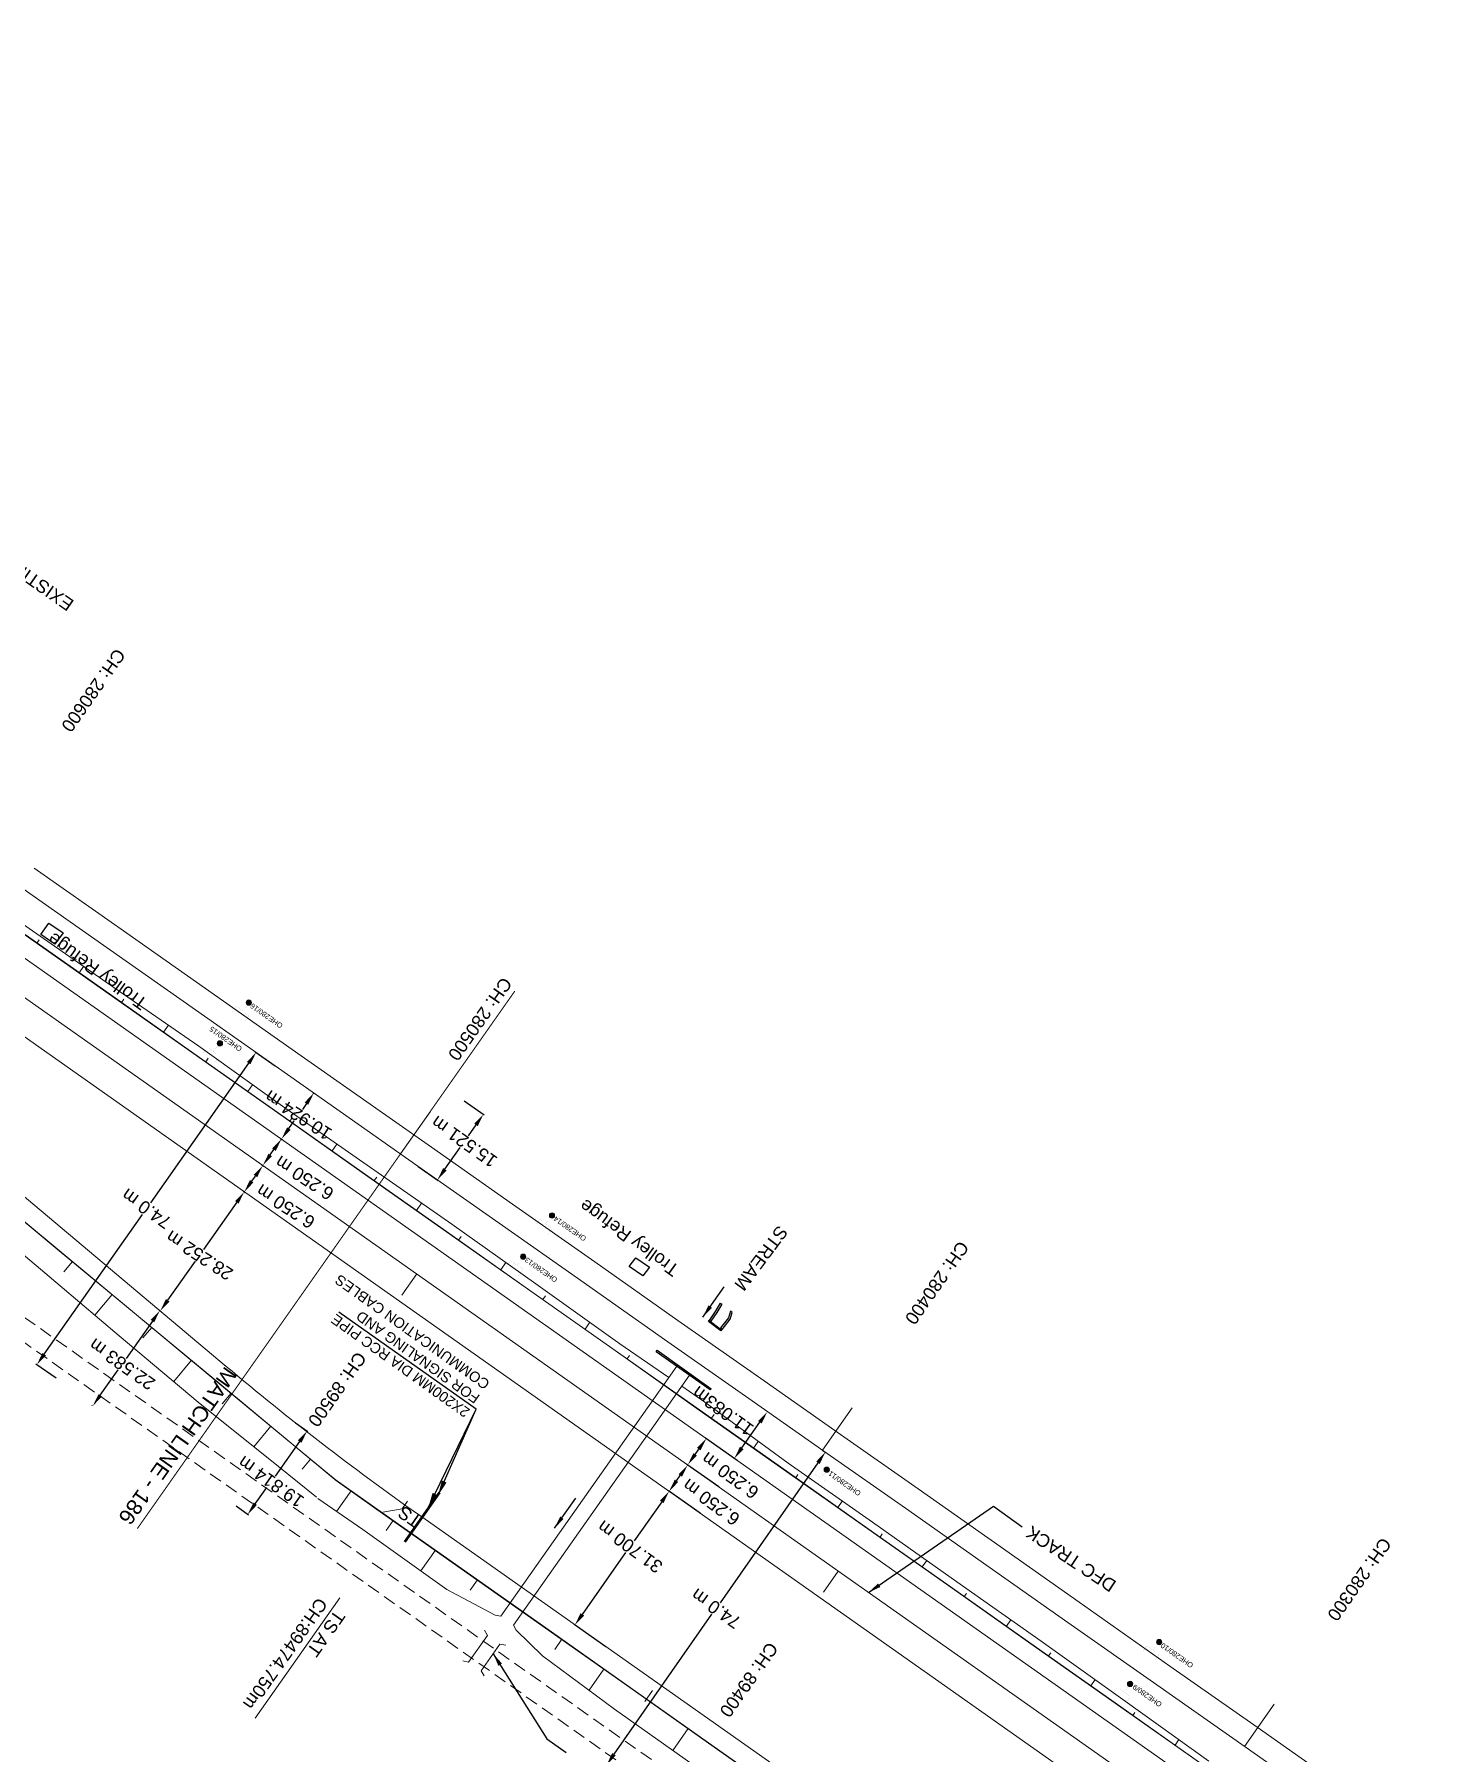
# Model space of a CAD drawing. Header units: metres. Extents: x 644418 to 1306172, y 3366650 to 6747308.
# Drawn here: x 660480.7 to 660752, y 3368189 to 3368522.2 of the extents above; entities that cross this region are included whole.
import ezdxf
from ezdxf.enums import TextEntityAlignment as Align

# ---------------------------------------------------------------- set-up
doc = ezdxf.new("R2010")
doc.units = ezdxf.units.M
doc.header["$MEASUREMENT"] = 0
for name, pattern in [('CENTER', [2, 1.25, -0.25, 0.25, -0.25]), ('DASHED', [0.75, 0.5, -0.25]), ('PHANTOM2', [1.25, 0.625, -0.125, 0.125, -0.125, 0.125, -0.125])]:
    doc.linetypes.add(name, pattern=pattern)
doc.layers.get('Defpoints').update_dxf_attribs({"lineweight": 0})
for name, color, linetype, lineweight in [('BOUNDARY DIMENTION', 10, 'Continuous', 0), ('BRIDGE DETAILS PLAN', 7, 'Continuous', 0), ('CANAL BOTTOM', 5, 'Continuous', 0), ('Existing Chainage', 7, 'Continuous', 0), ('Existing IR Track', 143, 'Continuous', 0), ('Existing Railway Boundary', 7, 'CENTER', 0), ("NEW SHAMBHU CROSSING STN. SRJ's", 10, 'Continuous', 0), ('OHE MAST', 8, 'Continuous', 0), ('OHE MAST TEXT', 8, 'Continuous', 0), ('PROP-DFC Connecting line', 1, 'Continuous', 0), ('Proposed Chainage', 10, 'Continuous', 0), ('Proposed DFC Loop line', 1, 'Continuous', 0), ('PROPOSED DFC TRACK', 1, 'Continuous', 0), ('PROPOSED DFCC TOE LINE', 239, 'Continuous', 0), ('PROPOSED DFCC TOE SLOPES', 239, 'Continuous', 0), ('PROPOSED DFCC TRACK', 1, 'Continuous', 0)]:
    doc.layers.add(name, color=color, linetype=linetype, lineweight=lineweight)
for name, color, linetype in [('CULVERT_PARAPET', 7, 'Continuous'), ('DFCC Boundary', 6, 'CENTER'), ('Dimension', 10, 'Continuous'), ('MATCH LINE', 7, 'Continuous'), ('PROPOSED DFCC FORMATION LINE', 187, 'Continuous'), ('PROPOSED ROADS', 10, 'DASHED'), ('RETAINING_WALL', 142, 'Continuous'), ('Side Details', 251, 'Continuous'), ('Signalling cable pipes', 234, 'Continuous'), ('TOPO_TEXT', 251, 'Continuous'), ('TROLLEY_STAND', 7, 'Continuous')]:
    doc.layers.add(name, color=color, linetype=linetype)
doc.styles.get("Standard").update_dxf_attribs({"font": 'arial.ttf'})
doc.styles.add('Style-Arial', font='arial.ttf')
doc.dimstyles.new('DIM', dxfattribs={"dimtxt": 2.5, "dimasz": 2.5, "dimexe": 0.18, "dimexo": 0.0625, "dimgap": 0.09, "dimtad": 0, "dimtih": 1, "dimtoh": 1, "dimdec": 3, "dimzin": 0, "dimdsep": 46, "dimtxsty": 'Standard', "dimcen": 0.09, "dimadec": 0, "dimazin": 0, "dimtfac": 1, "dimtdec": 3, "dimtofl": 0, "dimtmove": 0, "dimatfit": 3, "dimfxl": 1, "dimtolj": 1, "dimtzin": 0, "dimarcsym": 0})
doc.dimstyles.new('ISO-25', dxfattribs={"dimtxt": 2.5, "dimasz": 2.5, "dimexe": 1.25, "dimexo": 0.625, "dimtad": 1, "dimtxsty": 'Standard', "dimcen": 2.5, "dimadec": 0, "dimazin": 0, "dimtfac": 1, "dimtmove": 0, "dimatfit": 3, "dimfxl": 1, "dimarcsym": 0})
doc.dimstyles.get("Standard").update_dxf_attribs({"dimtxt": 2.5, "dimasz": 2.5, "dimexe": 0.18, "dimexo": 0.0625, "dimgap": 0.09, "dimtad": 0, "dimtih": 1, "dimtoh": 1, "dimdec": 3, "dimzin": 0, "dimdsep": 46, "dimtxsty": 'Standard', "dimcen": 0.09, "dimclrd": 1, "dimclre": 1, "dimclrt": 1, "dimadec": 0, "dimazin": 0, "dimtfac": 1, "dimtdec": 3, "dimtofl": 0, "dimtmove": 0, "dimatfit": 3, "dimfxl": 1, "dimtolj": 1, "dimtzin": 0, "dimarcsym": 0})

# ---------------------------------------------------------------- blocks, each defined once
blk = doc.blocks.new('OHE MAST')
h = blk.add_hatch(color=256)
edge = h.paths.add_edge_path()
edge.add_arc((0, 0), 0.514, 0, 360)
at = {"const_width": 0.01, "flags": 128}
for points in [[(1.5, 3.5), (1.5, 2), (-1.5, 2), (-1.5, 3.5)], [(0, 2), (0, 0)]]:
    blk.add_lwpolyline(points, dxfattribs=at)
blk.add_circle((0, 0), 0.514)
blk = doc.blocks.new('*D1668')
at = {"layer": 'Defpoints', "color": 0, "transparency": 16777216}
for p in [(660607.38, 3368244.77), (660613.44, 3368240.5), (660609.84, 3368235.39)]:
    blk.add_point(p, dxfattribs=at)
at = {"layer": 'Dimension', "color": 0, "lineweight": -2, "transparency": 16777216}
for p, q in [((660605.22, 3368241.71), (660605.94, 3368242.73)), ((660613.39, 3368240.53), (660607.23, 3368244.88)), ((660609.79, 3368235.43), (660603.63, 3368239.77))]:
    blk.add_line(p, q, dxfattribs=at)
at = {"layer": 'Dimension', "color": 0, "transparency": 16777216}
for points in [[(660606.28, 3368242.49), (660605.6, 3368242.97), (660607.38, 3368244.77)], [(660605.56, 3368241.47), (660604.88, 3368241.95), (660603.78, 3368239.66)]]:
    blk.add_solid(points, dxfattribs=at)
at = {"layer": 'Dimension', "color": 0, "lineweight": 0, "transparency": 16777216, "insert": (660611.94, 3368237.57), "char_height": 2.5, "attachment_point": 5, "rotation": 143.8187}
blk.add_mtext('\\A1;6.250 m', dxfattribs=at)
blk = doc.blocks.new('*D1688')
at = {"layer": 'Defpoints', "color": 0, "transparency": 16777216}
for p in [(660610.98, 3368249.88), (660617.04, 3368245.61), (660613.44, 3368240.5)]:
    blk.add_point(p, dxfattribs=at)
at = {"layer": 'Dimension', "color": 0, "lineweight": -2, "transparency": 16777216}
for p, q in [((660616.99, 3368245.64), (660610.83, 3368249.98)), ((660608.82, 3368246.82), (660609.54, 3368247.84)), ((660613.39, 3368240.53), (660607.23, 3368244.88))]:
    blk.add_line(p, q, dxfattribs=at)
at = {"layer": 'Dimension', "color": 0, "transparency": 16777216}
for points in [[(660609.88, 3368247.6), (660609.2, 3368248.08), (660610.98, 3368249.88)], [(660609.16, 3368246.58), (660608.48, 3368247.06), (660607.38, 3368244.77)]]:
    blk.add_solid(points, dxfattribs=at)
at = {"layer": 'Dimension', "color": 0, "lineweight": 0, "transparency": 16777216, "insert": (660615.61, 3368242.73), "char_height": 2.5, "attachment_point": 5, "rotation": 143.8187}
blk.add_mtext('\\A1;6.250 m', dxfattribs=at)
blk = doc.blocks.new('*D1690')
at = {"layer": 'Defpoints', "color": 0, "transparency": 16777216}
for p in [(660603.78, 3368239.66), (660609.84, 3368235.39), (660591.58, 3368209.48)]:
    blk.add_point(p, dxfattribs=at)
at = {"layer": 'Dimension', "color": 0, "lineweight": -2, "transparency": 16777216}
for p, q in [((660609.79, 3368235.43), (660603.63, 3368239.77)), ((660602.34, 3368237.62), (660596.98, 3368230.03)), ((660586.95, 3368215.8), (660595.41, 3368227.79)), ((660591.53, 3368209.52), (660585.37, 3368213.86))]:
    blk.add_line(p, q, dxfattribs=at)
at = {"layer": 'Dimension', "color": 0, "transparency": 16777216}
for points in [[(660602.68, 3368237.38), (660602, 3368237.86), (660603.78, 3368239.66)], [(660587.29, 3368215.56), (660586.61, 3368216.04), (660585.51, 3368213.75)]]:
    blk.add_solid(points, dxfattribs=at)
at = {"layer": 'Dimension', "color": 0, "lineweight": 0, "transparency": 16777216, "insert": (660596.19, 3368228.91), "char_height": 2.5, "attachment_point": 5, "rotation": 143.8187}
blk.add_mtext('\\A1;31.700 m', dxfattribs=at)
blk = doc.blocks.new('*D1691')
at = {"layer": 'Defpoints', "color": 0, "transparency": 16777216}
for p in [(660622.82, 3368255.09), (660622.82, 3368255.09), (660616.44, 3368246.03)]:
    blk.add_point(p, dxfattribs=at)
at = {"layer": 'Dimension', "color": 1, "lineweight": -2, "transparency": 16777216}
for p, q in [((660617.87, 3368248.08), (660621.38, 3368253.05)), ((660616.34, 3368246.1), (660616.33, 3368246.11))]:
    blk.add_line(p, q, dxfattribs=at)
at = {"layer": 'Dimension', "color": 1, "transparency": 16777216}
for points in [[(660621.72, 3368252.81), (660621.04, 3368253.29), (660622.82, 3368255.09)], [(660618.21, 3368247.84), (660617.53, 3368248.32), (660616.43, 3368246.04)]]:
    blk.add_solid(points, dxfattribs=at)
at = {"layer": 'Dimension', "color": 1, "lineweight": 0, "transparency": 16777216, "insert": (660614.22, 3368255.25), "char_height": 2.5, "attachment_point": 5, "rotation": 143.8187, "style": 'Style-Arial'}
blk.add_mtext('\\A1;11.083m', dxfattribs=at)
blk = doc.blocks.new('TerminatorOpen_0.5')
at = {"color": 0, "linetype": 'ByBlock', "lineweight": -2}
for q in [(-1, 0.25), (-1, 0), (-1, -0.25)]:
    blk.add_line((0, 0), q, dxfattribs=at)
blk = doc.blocks.new('*D1708')
at = {"layer": 'Defpoints', "color": 0, "transparency": 16777216}
for p in [(660521.29, 3368297.81), (660521.38, 3368297.75), (660505.01, 3368274.72)]:
    blk.add_point(p, dxfattribs=at)
at = {"layer": 'Dimension', "color": 0, "lineweight": -2, "transparency": 16777216}
for p, q in [((660521.34, 3368297.78), (660521.53, 3368297.65)), ((660519.94, 3368295.71), (660513.48, 3368286.55)), ((660506.54, 3368276.7), (660511.91, 3368284.32)), ((660505.06, 3368274.69), (660505.25, 3368274.55))]:
    blk.add_line(p, q, dxfattribs=at)
at = {"layer": 'Dimension', "color": 0, "transparency": 16777216}
for points in [[(660519.6, 3368295.95), (660520.28, 3368295.47), (660521.38, 3368297.75)], [(660506.2, 3368276.94), (660506.88, 3368276.46), (660505.1, 3368274.66)]]:
    blk.add_solid(points, dxfattribs=at)
at = {"layer": 'Dimension', "color": 0, "lineweight": 0, "transparency": 16777216, "insert": (660512.7, 3368285.43), "char_height": 2.5, "attachment_point": 5, "rotation": 147}
blk.add_mtext('\\A1;28.252 m', dxfattribs=at)
blk = doc.blocks.new('*D1710')
at = {"layer": 'Defpoints', "color": 0, "transparency": 16777216}
for p in [(660524.74, 3368303.02), (660524.99, 3368302.85), (660521.14, 3368297.92)]:
    blk.add_point(p, dxfattribs=at)
at = {"layer": 'Dimension', "color": 0, "lineweight": -2, "transparency": 16777216}
for p, q in [((660524.8, 3368302.99), (660525.14, 3368302.75)), ((660522.83, 3368299.79), (660523.55, 3368300.81)), ((660521.19, 3368297.88), (660521.54, 3368297.64))]:
    blk.add_line(p, q, dxfattribs=at)
at = {"layer": 'Dimension', "color": 0, "transparency": 16777216}
for points in [[(660523.21, 3368301.05), (660523.89, 3368300.57), (660524.99, 3368302.85)], [(660522.49, 3368300.03), (660523.17, 3368299.55), (660521.39, 3368297.74)]]:
    blk.add_solid(points, dxfattribs=at)
at = {"layer": 'Dimension', "color": 0, "lineweight": 0, "transparency": 16777216, "insert": (660529.41, 3368294.91), "char_height": 2.5, "attachment_point": 5, "rotation": 147}
blk.add_mtext('\\A1;6.250 m', dxfattribs=at)
blk = doc.blocks.new('*D1711')
at = {"layer": 'Defpoints', "color": 0, "transparency": 16777216}
for p in [(660528.35, 3368308.13), (660528.59, 3368307.96), (660524.74, 3368303.02)]:
    blk.add_point(p, dxfattribs=at)
at = {"layer": 'Dimension', "color": 0, "lineweight": -2, "transparency": 16777216}
for p, q in [((660528.4, 3368308.1), (660528.74, 3368307.86)), ((660524.8, 3368302.99), (660525.14, 3368302.75)), ((660526.43, 3368304.89), (660527.15, 3368305.92))]:
    blk.add_line(p, q, dxfattribs=at)
at = {"layer": 'Dimension', "color": 0, "transparency": 16777216}
for points in [[(660526.81, 3368306.16), (660527.49, 3368305.68), (660528.59, 3368307.96)], [(660526.09, 3368305.13), (660526.77, 3368304.65), (660524.99, 3368302.85)]]:
    blk.add_solid(points, dxfattribs=at)
at = {"layer": 'Dimension', "color": 0, "lineweight": 0, "transparency": 16777216, "insert": (660533.06, 3368300.44), "char_height": 2.5, "attachment_point": 5, "rotation": 147}
blk.add_mtext('\\A1;6.250 m', dxfattribs=at)
blk = doc.blocks.new('*D1695')
at = {"layer": 'Defpoints', "color": 0, "transparency": 16777216}
for p in [(660534.63, 3368317.07), (660534.88, 3368316.9), (660528.35, 3368308.13)]:
    blk.add_point(p, dxfattribs=at)
at = {"layer": 'Dimension', "color": 0, "lineweight": -2, "transparency": 16777216}
for p, q in [((660534.68, 3368317.03), (660535.02, 3368316.79)), ((660533.44, 3368314.85), (660532.66, 3368313.73)), ((660530.04, 3368310), (660531.08, 3368311.49)), ((660528.4, 3368308.09), (660528.75, 3368307.85))]:
    blk.add_line(p, q, dxfattribs=at)
at = {"layer": 'Dimension', "color": 0, "transparency": 16777216}
for points in [[(660533.1, 3368315.09), (660533.78, 3368314.61), (660534.88, 3368316.9)], [(660529.69, 3368310.24), (660530.38, 3368309.76), (660528.6, 3368307.95)]]:
    blk.add_solid(points, dxfattribs=at)
at = {"layer": 'Dimension', "color": 0, "lineweight": 0, "transparency": 16777216, "insert": (660531.87, 3368312.61), "char_height": 2.5, "attachment_point": 5, "rotation": 147}
blk.add_mtext('\\A1;10.924 m', dxfattribs=at)
blk = doc.blocks.new('*D1557')
at = {"layer": 'Defpoints', "color": 0, "linetype": 'ByBlock', "ltscale": 0.5, "transparency": 16777216}
for p in [(660563.96, 3368315.44), (660567.76, 3368312.78), (660555.07, 3368302.72)]:
    blk.add_point(p, dxfattribs=at)
at = {"layer": 'Existing Railway Boundary', "color": 0, "linetype": 'ByBlock', "lineweight": -2, "ltscale": 0.5, "transparency": 16777216}
for p, q in [((660564.01, 3368315.4), (660567.9, 3368312.68)), ((660566.32, 3368310.73), (660564.82, 3368308.59)), ((660560.29, 3368302.11), (660563.26, 3368306.35)), ((660555.12, 3368302.68), (660559.01, 3368299.96))]:
    blk.add_line(p, q, dxfattribs=at)
at = {"layer": 'Existing Railway Boundary', "color": 0, "linetype": 'ByBlock', "ltscale": 0.5, "transparency": 16777216}
for points in [[(660565.98, 3368310.97), (660566.67, 3368310.5), (660567.76, 3368312.78)], [(660559.95, 3368302.35), (660560.64, 3368301.87), (660558.86, 3368300.06)]]:
    blk.add_solid(points, dxfattribs=at)
at = {"layer": 'Existing Railway Boundary', "color": 0, "linetype": 'ByBlock', "ltscale": 0.5, "transparency": 16777216, "insert": (660564.04, 3368307.47), "char_height": 2.5, "attachment_point": 5, "rotation": 145}
blk.add_mtext('\\A1;15.521 m', dxfattribs=at)
blk = doc.blocks.new('*D1602')
at = {"layer": 'BOUNDARY DIMENTION', "color": 0, "lineweight": -2, "transparency": 16777216}
for p, q in [((660504.96, 3368274.76), (660504.87, 3368274.82)), ((660503.58, 3368272.67), (660498.49, 3368265.43)), ((660493.47, 3368258.28), (660496.92, 3368263.19)), ((660491.98, 3368256.27), (660491.89, 3368256.34))]:
    blk.add_line(p, q, dxfattribs=at)
at = {"layer": 'BOUNDARY DIMENTION', "color": 0, "transparency": 16777216}
for points in [[(660503.23, 3368272.91), (660503.92, 3368272.43), (660505.01, 3368274.72)], [(660493.13, 3368258.52), (660493.81, 3368258.04), (660492.03, 3368256.24)]]:
    blk.add_solid(points, dxfattribs=at)
at = {"layer": 'Defpoints', "color": 0, "transparency": 16777216}
for p in [(660505.01, 3368274.72), (660492.03, 3368256.24), (660492.03, 3368256.24)]:
    blk.add_point(p, dxfattribs=at)
at = {"layer": 'BOUNDARY DIMENTION', "color": 0, "transparency": 16777216, "insert": (660497.7, 3368264.31), "char_height": 2.5, "attachment_point": 5, "rotation": 145}
blk.add_mtext('\\A1;22.583 m', dxfattribs=at)
blk = doc.blocks.new('*D1616')
at = {"layer": 'BOUNDARY DIMENTION', "color": 0, "lineweight": -2, "transparency": 16777216}
for p, q in [((660531.3, 3368252.97), (660533.73, 3368251.24)), ((660532.13, 3368249.31), (660527.36, 3368242.63)), ((660523.52, 3368237.25), (660525.78, 3368240.4)), ((660519.79, 3368236.84), (660522.22, 3368235.11))]:
    blk.add_line(p, q, dxfattribs=at)
at = {"layer": 'BOUNDARY DIMENTION', "color": 0, "transparency": 16777216}
for points in [[(660531.79, 3368249.55), (660532.47, 3368249.06), (660533.58, 3368251.34)], [(660523.18, 3368237.49), (660523.86, 3368237.01), (660522.07, 3368235.21)]]:
    blk.add_solid(points, dxfattribs=at)
at = {"layer": 'Defpoints', "color": 0, "transparency": 16777216}
for p in [(660531.25, 3368253), (660533.58, 3368251.34), (660519.74, 3368236.87)]:
    blk.add_point(p, dxfattribs=at)
at = {"layer": 'BOUNDARY DIMENTION', "color": 0, "transparency": 16777216, "insert": (660526.57, 3368241.52), "char_height": 2.5, "attachment_point": 5, "rotation": 145}
blk.add_mtext('\\A1;19.814 m', dxfattribs=at)
blk = doc.blocks.new('*D1816')
at = {"layer": 'Defpoints', "color": 0, "linetype": 'Continuous', "ltscale": 0.5, "transparency": 16777216}
for p in [(660633.45, 3368247.69), (660634.07, 3368247.25), (660591.04, 3368187.05)]:
    blk.add_point(p, dxfattribs=at)
at = {"layer": 'DFCC Boundary', "color": 0, "linetype": 'Continuous', "lineweight": -2, "ltscale": 0.5, "transparency": 16777216}
for p, q in [((660633.5, 3368247.65), (660634.22, 3368247.15)), ((660632.64, 3368245.2), (660613.65, 3368218.05)), ((660593.09, 3368188.66), (660612.08, 3368215.81)), ((660591.09, 3368187.01), (660591.81, 3368186.51))]:
    blk.add_line(p, q, dxfattribs=at)
at = {"layer": 'DFCC Boundary', "color": 0, "linetype": 'Continuous', "ltscale": 0.5, "transparency": 16777216}
for points in [[(660632.3, 3368245.44), (660632.98, 3368244.96), (660634.07, 3368247.25)], [(660592.75, 3368188.9), (660593.43, 3368188.42), (660591.66, 3368186.61)]]:
    blk.add_solid(points, dxfattribs=at)
at = {"layer": 'DFCC Boundary', "color": 0, "linetype": 'Continuous', "ltscale": 0.5, "transparency": 16777216, "insert": (660612.87, 3368216.93), "char_height": 2.5, "attachment_point": 5, "rotation": 145}
blk.add_mtext('\\A1;74.0 m', dxfattribs=at)
blk = doc.blocks.new('*D1848')
at = {"layer": 'Defpoints', "color": 0, "linetype": 'Continuous', "ltscale": 0.5, "transparency": 16777216}
for p in [(660523.68, 3368324.76), (660527.46, 3368322.1), (660484.93, 3368261.54)]:
    blk.add_point(p, dxfattribs=at)
at = {"layer": 'DFCC Boundary', "color": 0, "linetype": 'Continuous', "lineweight": -2, "ltscale": 0.5, "transparency": 16777216}
for p, q in [((660522.24, 3368322.71), (660503.2, 3368295.6)), ((660527.41, 3368322.14), (660523.53, 3368324.86)), ((660482.59, 3368266.24), (660501.63, 3368293.36)), ((660484.88, 3368261.58), (660481, 3368264.3))]:
    blk.add_line(p, q, dxfattribs=at)
at = {"layer": 'DFCC Boundary', "color": 0, "linetype": 'Continuous', "ltscale": 0.5, "transparency": 16777216}
for points in [[(660521.9, 3368322.95), (660522.58, 3368322.47), (660523.68, 3368324.76)], [(660482.25, 3368266.48), (660482.93, 3368266.01), (660481.15, 3368264.2)]]:
    blk.add_solid(points, dxfattribs=at)
at = {"layer": 'DFCC Boundary', "color": 0, "linetype": 'Continuous', "ltscale": 0.5, "transparency": 16777216, "insert": (660502.41, 3368294.48), "char_height": 2.5, "attachment_point": 5, "rotation": 145}
blk.add_mtext('\\A1;74.0 m', dxfattribs=at)

msp = doc.modelspace()

# ---------------------------------------------------------------- linework, layer by layer
at = {"layer": 'CULVERT_PARAPET', "linetype": 'Continuous'}
msp.add_polyline3d([(660613.793, 3368270.783, 270.451), (660611.401, 3368272.565, 270.439), (660611.551, 3368272.775, 270.442), (660613.943, 3368270.993, 270.442)], close=True, dxfattribs=at)
msp.add_polyline3d([(660601.288, 3368266.724, 270.414), (660601.469, 3368267.01, 270.422), (660611.923, 3368259.559, 270.397), (660611.707, 3368259.358, 270.395), (660601.288, 3368266.724, 270.414)], dxfattribs=at)
at = {"layer": 'Existing Chainage', "color": 0, "linetype": 'Continuous', "lineweight": 13, "flags": 128}
for points in [[(660557.4275, 3368313.2789), (660551.6808, 3368305.0951)], [(660639.2554, 3368255.8293), (660633.5239, 3368247.6348)], [(660721.1179, 3368198.358), (660715.3683, 3368190.1762)]]:
    msp.add_lwpolyline(points, dxfattribs=at)
at = {"layer": 'Existing IR Track', "flags": 128}
for points in [[(660480.6741, 3368360.5103), (660496.8438, 3368349.1333), (660512.1198, 3368338.3939), (660532.4194, 3368324.1294), (660542.5774, 3368317.0056), (660557.6795, 3368306.4144), (660573.4322, 3368295.3458), (660589.3544, 3368284.1581), (660605.4994, 3368272.8129), (660622.1947, 3368261.0811), (660636.9876, 3368250.7047), (660652.0739, 3368240.1224), (660667.9719, 3368228.9295), (660683.3017, 3368218.1366), (660700.9048, 3368205.7747), (660717.818, 3368193.8973), (660733.7922, 3368182.686)], [(660478.0727, 3368356.8143), (660494.162, 3368345.5086), (660509.5251, 3368334.7087), (660524.979, 3368323.8451), (660539.9765, 3368313.3138), (660555.067, 3368302.7173), (660570.8356, 3368291.6561), (660586.6597, 3368280.556), (660602.901, 3368269.1249), (660619.2335, 3368257.6298), (660634.3976, 3368247.0237), (660649.6179, 3368236.3784), (660665.4059, 3368225.2849), (660681.1093, 3368214.2507), (660698.3437, 3368202.1397), (660715.4865, 3368190.0932), (660731.2276, 3368179.0426)]]:
    msp.add_lwpolyline(points, dxfattribs=at)
at = {"layer": 'MATCH LINE', "linetype": 'PHANTOM2', "ltscale": 15, "const_width": 0.2}
msp.add_lwpolyline([(660573.853, 3368336.6705), (660500.6521, 3368232.4253)], dxfattribs=at)
at = {"layer": "NEW SHAMBHU CROSSING STN. SRJ's", "linetype": 'Continuous', "lineweight": 0, "flags": 128}
msp.add_lwpolyline([(660553.0716, 3368237.7579), (660552.0046, 3368236.2419), (660548.2508, 3368235.5894)], dxfattribs=at)
at = {"layer": "NEW SHAMBHU CROSSING STN. SRJ's", "color": 10, "linetype": 'Continuous', "lineweight": 13, "flags": 128}
msp.add_lwpolyline([(660539.9076, 3368218.9818), (660523.4787, 3368195.6762)], dxfattribs=at)
at = {"layer": 'PROP-DFC Connecting line', "linetype": 'Continuous', "lineweight": 0}
msp.add_line((659123.2101, 3369298.6585), (661015.1257, 3367964.985), dxfattribs=at)
at = {"layer": 'Proposed Chainage', "lineweight": 0, "flags": 128}
for points in [[(660551.953, 3368277.7264), (660554.8338, 3368281.8131)], [(660633.6863, 3368220.1099), (660636.5671, 3368224.1966)]]:
    msp.add_lwpolyline(points, dxfattribs=at)
at = {"layer": 'Proposed DFC Loop line'}
msp.add_line((659226.6259, 3369210.4636), (661057.9935, 3367919.4725), dxfattribs=at)
at = {"layer": 'Proposed DFC Loop line', "flags": 128}
msp.add_lwpolyline([(661100.1515, 3367850.9693), (660555.35, 3368235.0177, -0.02131078), (660517.8954, 3368263.8855), (660269.1261, 3368473.1062, 0.02134199), (660231.6148, 3368502.0139)], format="xyb", dxfattribs=at)
at = {"layer": 'PROPOSED DFCC FORMATION LINE', "lineweight": 0, "flags": 128}
for points in [[(660538.9518, 3368241.9337), (660531.2566, 3368248.3199), (660515.8661, 3368261.0923), (660500.4757, 3368273.8647), (660485.0852, 3368286.6371), (660469.6948, 3368299.4095), (660454.3043, 3368312.1819), (660438.9139, 3368324.9543), (660423.5234, 3368337.7266), (660408.133, 3368350.499), (660392.7425, 3368363.2714), (660377.3521, 3368376.0438), (660361.9616, 3368388.8162), (660346.5711, 3368401.5886), (660331.1807, 3368414.361), (660315.7902, 3368427.1334), (660300.3998, 3368439.9058), (660285.0093, 3368452.6782), (660269.6189, 3368465.4506), (660254.2284, 3368478.223), (660238.838, 3368490.9953), (660228.6146, 3368499.4797)], [(660539.0272, 3368241.9361), (660531.2885, 3368248.3584), (660515.8981, 3368261.1308), (660500.5076, 3368273.9032), (660485.1171, 3368286.6756), (660469.7267, 3368299.448), (660454.3362, 3368312.2203), (660438.9458, 3368324.9927), (660423.5553, 3368337.7651), (660408.1649, 3368350.5375), (660392.7744, 3368363.3099), (660377.384, 3368376.0823), (660361.9935, 3368388.8547), (660346.6031, 3368401.6271), (660331.2126, 3368414.3995), (660315.8222, 3368427.1719), (660300.4317, 3368439.9443), (660285.0413, 3368452.7167), (660269.6508, 3368465.489), (660254.2604, 3368478.2614), (660238.8699, 3368491.0338), (660228.645, 3368499.5194)], [(660707.7154, 3368186.2767), (660691.3688, 3368197.8), (660675.0221, 3368209.3233), (660658.6754, 3368220.8466), (660642.3288, 3368232.3699), (660625.9821, 3368243.8932), (660609.6354, 3368255.4165), (660593.2888, 3368266.9398), (660576.9421, 3368278.4631), (660560.5954, 3368289.9864), (660544.2488, 3368301.5097), (660527.9021, 3368313.033), (660511.5554, 3368324.5563), (660495.2088, 3368336.0797), (660478.8621, 3368347.603)], [(660707.7442, 3368186.3176), (660691.3976, 3368197.8409), (660675.0509, 3368209.3642), (660658.7042, 3368220.8875), (660642.3576, 3368232.4108), (660626.0109, 3368243.9341), (660609.6642, 3368255.4574), (660593.3176, 3368266.9807), (660576.9709, 3368278.504), (660560.6242, 3368290.0273), (660544.2776, 3368301.5506), (660527.9309, 3368313.0739), (660511.5842, 3368324.5972), (660495.2376, 3368336.1205), (660478.8909, 3368347.6438)], [(660628.8877, 3368178.5905), (660612.541, 3368190.1138), (660596.1944, 3368201.6371), (660579.8477, 3368213.1604), (660563.501, 3368224.6837), (660547.1544, 3368236.207), (660539.0272, 3368241.9361)], [(660628.8589, 3368178.5496), (660612.5122, 3368190.0729), (660596.1656, 3368201.5962), (660579.8189, 3368213.1195), (660563.4722, 3368224.6428), (660547.1256, 3368236.1661), (660539.0379, 3368241.8674)]]:
    msp.add_lwpolyline(points, dxfattribs=at)
at = {"layer": 'PROPOSED DFCC TOE LINE', "lineweight": 0, "flags": 128}
for points in [[(660421.655, 3368390.4626), (660430.8417, 3368383.6193), (660447.0404, 3368371.886), (660463.3577, 3368360.3211), (660479.7066, 3368348.801), (660496.1081, 3368337.3555), (660512.5582, 3368325.9789), (660528.8332, 3368314.3539), (660545.2279, 3368302.8988), (660561.6264, 3368291.4489), (660577.9611, 3368279.9086), (660594.2302, 3368268.2754), (660603.7477, 3368261.7356)], [(660606.2158, 3368260.0398), (660610.7151, 3368256.9482), (660626.8419, 3368245.1129), (660643.236, 3368233.6568), (660659.5768, 3368222.1253), (660675.917, 3368210.5928), (660692.2059, 3368198.9876), (660708.4573, 3368187.3291)]]:
    msp.add_lwpolyline(points, dxfattribs=at)
at = {"layer": 'PROPOSED DFCC TOE LINE', "lineweight": 0}
for points in [[(660535.3758, 3368238.5314), (660528.0411, 3368244.4453), (660512.4314, 3368256.9535), (660497.1164, 3368269.8169), (660481.852, 3368282.7411), (660472.7228, 3368290.4553), (660462.475, 3368299.0311), (660451.1444, 3368308.3742), (660435.6343, 3368321.0024), (660420.4275, 3368333.9962), (660405.0532, 3368346.788), (660396.154, 3368354.2539)], [(660570.0232, 3368215.6378), (660560.6418, 3368220.6277), (660544.3875, 3368232.282), (660535.6547, 3368238.255)], [(660609.5398, 3368185.8564), (660593.2133, 3368197.4082), (660579.237, 3368207.7433), (660574.144, 3368212.7275)]]:
    msp.add_lwpolyline(points, dxfattribs=at)
at = {"layer": 'PROPOSED DFCC TOE SLOPES', "linetype": 'Continuous', "lineweight": 0, "flags": 128}
for points in [[(660481.213, 3368346.0069), (660481.6248, 3368346.591)], [(660489.3863, 3368340.2452), (660490.2373, 3368341.4523)], [(660497.5597, 3368334.4836), (660498.0023, 3368335.1115)], [(660505.733, 3368328.7219), (660506.67, 3368330.0511)], [(660513.9063, 3368322.9603), (660514.3883, 3368323.6439)], [(660522.0797, 3368317.1986), (660523.0077, 3368318.515)], [(660530.253, 3368311.437), (660530.7076, 3368312.0818)], [(660538.4263, 3368305.6753), (660539.3595, 3368306.9991)], [(660546.5997, 3368299.9137), (660547.0785, 3368300.593)], [(660554.773, 3368294.152), (660555.7566, 3368295.5474)], [(660562.9463, 3368288.3904), (660563.4466, 3368289.1)], [(660488.0587, 3368284.2344), (660486.4141, 3368282.2526)], [(660571.1197, 3368282.6287), (660572.1141, 3368284.0394)], [(660495.7539, 3368277.8482), (660492.4017, 3368273.8088)], [(660579.293, 3368276.8671), (660579.7826, 3368277.5616)], [(660503.4492, 3368271.462), (660501.7464, 3368269.4102)], [(660587.4663, 3368271.1054), (660588.4068, 3368272.4395)], [(660511.1444, 3368265.0758), (660507.7011, 3368260.9267)], [(660595.6397, 3368265.3438), (660596.1058, 3368266.005)], [(660518.8396, 3368258.6896), (660517.1272, 3368256.6262)], [(660611.9863, 3368253.8205), (660612.4962, 3368254.5437)], [(660526.5348, 3368252.3034), (660523.2197, 3368248.3087)], [(660620.1597, 3368248.0588), (660621.0694, 3368249.3493)], [(660534.2301, 3368245.9172), (660532.6236, 3368243.9815)], [(660628.333, 3368242.2972), (660628.7519, 3368242.8913)], [(660542.1054, 3368239.7662), (660539.2882, 3368235.7698)], [(660636.5063, 3368236.5355), (660637.3678, 3368237.7575)], [(660550.2787, 3368234.0046), (660548.8864, 3368232.0296)], [(660644.6797, 3368230.7739), (660645.1185, 3368231.3963)], [(660558.452, 3368228.2429), (660555.6213, 3368224.2274)], [(660652.853, 3368225.0122), (660653.7277, 3368226.253)], [(660566.6254, 3368222.4813), (660565.2091, 3368220.4722)], [(660661.0263, 3368219.2506), (660661.4622, 3368219.8688)], [(660669.1997, 3368213.4889), (660670.0681, 3368214.7208)], [(660582.972, 3368210.958), (660581.5873, 3368208.9936)], [(660677.373, 3368207.7273), (660677.802, 3368208.3357)], [(660591.1454, 3368205.1963), (660588.2451, 3368201.0821)], [(660685.5463, 3368201.9656), (660686.3754, 3368203.1416)], [(660600.5453, 3368201.017), (660599.0529, 3368198.8998)], [(660693.7197, 3368196.204), (660694.1171, 3368196.7677)], [(660607.492, 3368193.673), (660604.4971, 3368189.4244)], [(660701.893, 3368190.4423), (660702.6402, 3368191.5022)]]:
    msp.add_lwpolyline(points, dxfattribs=at)
at = {"layer": 'PROPOSED DFCC TRACK', "color": 12, "flags": 128}
msp.add_lwpolyline([(661185.0561, 3367837.5487), (661104.7692, 3367894.1456), (658600.7836, 3369659.2873)], dxfattribs=at)
at = {"layer": 'PROPOSED DFCC TRACK', "linetype": 'Continuous', "flags": 128}
for points, elevation in [([(660605.2757, 3368263.9048), (660571.1358, 3368215.4365), (660570.0232, 3368215.6378)], 270.4067), ([(660607.7206, 3368262.1763), (660573.5808, 3368213.7079), (660574.144, 3368212.7275)], 270.451), ([(660567.9713, 3368212.7059), (660568.5321, 3368211.7241), (660564.888, 3368206.5535), (660563.7754, 3368206.7548)], 270.4067), ([(660572.0893, 3368209.7916), (660570.9771, 3368209.9956), (660567.333, 3368204.8249), (660567.8961, 3368203.8445)], 270.451)]:
    msp.add_lwpolyline(points, dxfattribs=dict(at, elevation=elevation))
at = {"layer": 'PROPOSED ROADS', "color": 1, "linetype": 'DASHED', "lineweight": 0, "ltscale": 5, "flags": 128}
msp.add_lwpolyline([(661233.5122, 3367730.8433, 0.26577536), (661230.955, 3367736.6188), (660838.2471, 3368015.4714), (660750.0807, 3368077.0803), (660080.8725, 3368549.197, -0.41410989), (660079.909, 3368554.7701), (660092.3059, 3368572.356, 0.41421356), (660091.8235, 3368575.143), (660087.6934, 3368578.0545), (660089.4219, 3368580.5065), (660094.3693, 3368577.0188, -0.41421356), (660095.334, 3368571.4448), (660084.0891, 3368555.4931, 0.41410989), (660084.8117, 3368551.3132), (660752.3792, 3368080.3539), (660840.5506, 3368018.7415), (661230.3879, 3367741.9273), (661232.6055, 3367740.3492, 0.35054613), (661238.2967, 3367741.1615)], format="xyb", dxfattribs=at)
at = {"layer": 'RETAINING_WALL', "linetype": 'Continuous'}
for points in [[(660614.015, 3368275.95, 268.817), (660613.032, 3368274.331, 268.962), (660611.88, 3368272.631, 269.716), (660611.593, 3368272.814, 269.857), (660612.745, 3368274.514, 269.103), (660613.728, 3368276.133, 268.958)], [(660615.69, 3368274.623, 268.596), (660615.275, 3368273.304, 268.945), (660613.72, 3368271.355, 269.664), (660614.037, 3368271.069, 269.851), (660615.592, 3368273.018, 269.132), (660616.007, 3368274.337, 268.783)]]:
    msp.add_polyline3d(points, close=True, dxfattribs=at)
at = {"layer": 'Signalling cable pipes', "lineweight": 30}
for points in [[(660552.4382, 3368229.9157), (660559.1767, 3368239.4748)], [(660552.6017, 3368229.8005), (660559.3402, 3368239.3595)]]:
    msp.add_lwpolyline(points, dxfattribs=at)
at = {"layer": 'TROLLEY_STAND', "linetype": 'Continuous'}
for points in [[(660483.514, 3368349.849, 270.438), (660486.263, 3368347.962, 270.456), (660484.682, 3368345.756, 270.412), (660481.933, 3368347.643, 270.412)], [(660597.293, 3368284.937, 270.442), (660599.981, 3368283.105, 270.391), (660598.699, 3368281.438, 270.433), (660596.0107, 3368283.2702, 270.433)]]:
    msp.add_polyline3d(points, close=True, dxfattribs=at)

# ---------------------------------------------------------------- block references
at = {"layer": 'OHE MAST', "color": 2, "rotation": 143.3908318566117}
for p in [(660522.277, 3368334.444), (660516.669, 3368326.541), (660581.068, 3368293.149), (660575.474, 3368285.154), (660634.348, 3368243.856), (660698.801, 3368210.428), (660693.176, 3368202.31)]:
    msp.add_blockref('OHE MAST', p, dxfattribs=at)

# ---------------------------------------------------------------- texts
at = {"layer": 'Existing Chainage', "color": 0, "linetype": 'Continuous', "lineweight": 0, "char_height": 2.5, "attachment_point": 6, "line_spacing_factor": 0.6, "style": 'Style-Arial'}
for s, insert, rotation in [('CH: 280600', (660486.766, 3368387.3714), 234.905088), ('CH: 280500', (660561.7534, 3368323.6297), 234.923503), ('CH: 280400', (660650.3769, 3368272.4572), 235.030092), ('CH: 280300', (660732.2761, 3368214.9613), 234.903465)]:
    msp.add_mtext(s, dxfattribs=dict(at, insert=insert, rotation=rotation))
at = {"layer": 'Existing Railway Boundary', "linetype": 'Continuous', "ltscale": 5}
msp.add_text('EXISTING RAILWAY BOUNDARY', height=2.5, rotation=145, dxfattribs=at).set_placement((660488.5656, 3368412.2602))
at = {"layer": 'MATCH LINE', "linetype": 'Continuous'}
msp.add_text('MATCH LINE - 186', height=3, rotation=234.693137, dxfattribs=at).set_placement((660517.6922, 3368264.0597))
at = {"layer": "NEW SHAMBHU CROSSING STN. SRJ's", "linetype": 'Continuous', "lineweight": 13, "insert": (660555.2978, 3368233.4352), "char_height": 2.5, "attachment_point": 4, "rotation": 145.376647, "line_spacing_factor": 0.60036, "style": 'Style-Arial'}
msp.add_mtext('TS', dxfattribs=at)
at = {"layer": "NEW SHAMBHU CROSSING STN. SRJ's", "color": 10, "linetype": 'Continuous', "lineweight": 13, "insert": (660538.3645, 3368217.3457), "char_height": 2.5, "width": 26.468849, "attachment_point": 4, "rotation": 234.818733, "line_spacing_factor": 0.648, "style": 'Style-Arial'}
msp.add_mtext('\\pxsm1;TS AT CH:89474.750m ', dxfattribs=at)
at = {"layer": 'OHE MAST TEXT'}
for s, p in [('OHE280/16', (660525.7067, 3368331.8723)), ('OHE280/15', (660517.7943, 3368327.3918)), ('OHE280/14', (660584.5476, 3368290.5942)), ('OHE280/13', (660578.9536, 3368282.5992)), ('OHE280/11', (660637.8036, 3368241.1918)), ('OHE280/10', (660702.2594, 3368207.8245)), ('OHE280/9', (660696.4958, 3368200.0252))]:
    msp.add_text(s, height=1, rotation=145, dxfattribs=at).set_placement(p, align=Align.MIDDLE_CENTER)
at = {"layer": 'Proposed Chainage', "lineweight": 0, "char_height": 2.5, "attachment_point": 4, "rotation": 234.818733, "line_spacing_factor": 0.6, "style": 'Style-Arial'}
for s, insert in [('CH: 89500', (660544.215, 3368266.2558)), ('CH: 89400', (660624.049, 3368209.9408))]:
    msp.add_mtext(s, dxfattribs=dict(at, insert=insert))
at = {"layer": 'PROPOSED DFC TRACK', "color": 10, "linetype": 'Continuous', "lineweight": -3, "ltscale": 5, "style": 'Style-Arial'}
msp.add_text('DFC TRACK', height=2.5, rotation=146.40432, dxfattribs=at).set_placement((660674.0747, 3368233.1162), align=Align.RIGHT)
at = {"layer": 'Side Details'}
for p in [(660502.8146, 3368334.8685), (660605.9555, 3368283.1773)]:
    msp.add_text('Trolley Refuge', height=2.5, rotation=144.100313, dxfattribs=at).set_placement(p)
at = {"layer": 'Signalling cable pipes', "insert": (660564.1453, 3368253.8382), "char_height": 2, "width": 36.382269, "attachment_point": 1, "rotation": 144.40551, "style": 'Style-Arial'}
msp.add_mtext('2X200MM DIA RCC PIPE FOR SIGNALING AND COMMUNICATION CABLES', dxfattribs=at)
at = {"layer": 'TOPO_TEXT', "color": 5}
msp.add_text('STREAM', height=2.5, rotation=233.258273, dxfattribs=at).set_placement((660624.9789, 3368291.4332))

# ---------------------------------------------------------------- dimensions: what is measured, and where the dimension line sits
at = {"layer": 'BOUNDARY DIMENTION'}
for base, p1, p2, angle, picture, middle in [((660492.0346, 3368256.2384), (660505.0126, 3368274.7203), (660492.0346, 3368256.2384), 234.923472, '*D1602', (660497.7013, 3368264.3083)), ((660533.5804, 3368251.34), (660519.7413, 3368236.8746), (660531.2516, 3368253.0021), 54.484379, '*D1616', (660526.5691, 3368241.5162))]:
    dim = msp.add_linear_dim(base=base, p1=p1, p2=p2, angle=angle, dimstyle='DIM', override={"dimpost": ' m'}, dxfattribs=at)
    dim.commit()
    dim.dimension.update_dxf_attribs({"geometry": picture, "text_midpoint": middle, "dimtype": 129, "text_rotation": 145})
at = {"layer": 'DFCC Boundary', "linetype": 'Continuous', "ltscale": 0.5}
for p1, p2, distance, override, picture, middle in [((660484.9341, 3368261.5427), (660527.4596, 3368322.1032), 4.6217, {"dimdec": 1, "dimpost": ' m', "dimtmove": 2}, '*D1848', (660502.4145, 3368294.4789)), ((660591.0358, 3368187.0479), (660633.4482, 3368247.6877), -0.7611, {"dimdec": 1, "dimpost": ' m'}, '*D1816', (660612.8657, 3368216.9316))]:
    dim = msp.add_aligned_dim(p1=p1, p2=p2, distance=distance, dimstyle='DIM', override=override, dxfattribs=at)
    dim.commit()
    dim.dimension.update_dxf_attribs({"geometry": picture, "text_midpoint": middle, "text_rotation": 145})
at = {"layer": 'Dimension', "color": 10, "lineweight": 0}
for base, p1, p2, angle, dimstyle, override, picture, middle, dimtype, turn in [((660534.8763, 3368316.8952), (660528.3485, 3368308.1303), (660534.6264, 3368317.0706), 54.923503, 'DIM', {"dimpost": ' m'}, '*D1695', (660531.8698, 3368312.6137), 129, 147), ((660528.5911, 3368307.9593), (660524.7445, 3368303.024), (660528.3455, 3368308.1324), 54.818733, 'DIM', {"dimpost": ' m', "dimtmove": 2}, '*D1711', (660533.0618, 3368300.4351), 129, 147), ((660524.99, 3368302.8509), (660521.1434, 3368297.9157), (660524.7445, 3368303.024), 54.818733, 'DIM', {"dimpost": ' m', "dimtmove": 2}, '*D1710', (660529.4138, 3368294.9075), 129, 147), ((660521.3782, 3368297.7502), (660505.0114, 3368274.7213), (660521.2894, 3368297.8129), 54.818733, 'DIM', {"dimpost": ' m'}, '*D1708', (660512.6954, 3368285.4331), 129, 147), ((660622.8191, 3368255.0943), (660616.4404, 3368246.0314), (660622.8191, 3368255.0943), 234.818733, 'Standard', {"dimexe": 0.125, "dimexo": 0.125, "dimgap": 0.125, "dimtad": 1, "dimtih": 0, "dimtoh": 0, "dimzin": 11, "dimpost": 'm', "dimtxsty": 'Style-Arial', "dimsah": 1, "dimadec": 4, "dimazin": 3, "dimtmove": 2, "dimatfit": 1, "dimldrblk": 'TerminatorOpen_0.5', "dimfrac": 2, "dimtzin": 11}, '*D1691', (660614.2219, 3368255.247), 128, 359), ((660610.9795, 3368249.881), (660613.4418, 3368240.4984), (660617.0428, 3368245.6067), 54.818733, 'DIM', {"dimpost": ' m', "dimtmove": 2}, '*D1688', (660615.6104, 3368242.73), 129, 359), ((660607.3785, 3368244.7726), (660609.8407, 3368235.3901), (660613.4418, 3368240.4984), 54.818733, 'DIM', {"dimpost": ' m', "dimtmove": 2}, '*D1668', (660611.9401, 3368237.5716), 129, 359), ((660603.7775, 3368239.6643), (660591.5763, 3368209.4806), (660609.8407, 3368235.3901), 54.818733, 'DIM', {"dimpost": ' m'}, '*D1690', (660596.1948, 3368228.9077), 129, 359)]:
    dim = msp.add_linear_dim(base=base, p1=p1, p2=p2, angle=angle, dimstyle=dimstyle, override=override, dxfattribs=at)
    dim.commit()
    dim.dimension.update_dxf_attribs({"geometry": picture, "text_midpoint": middle, "dimtype": dimtype, "text_rotation": turn})
at = {"layer": 'Existing Railway Boundary', "linetype": 'ByBlock', "ltscale": 0.5}
dim = msp.add_linear_dim(base=(660567.7563, 3368312.7831), p1=(660555.067, 3368302.7173), p2=(660563.9611, 3368315.4369), angle=55.037085, dimstyle='DIM', override={"dimpost": ' m'}, dxfattribs=at)
dim.commit()
dim.dimension.update_dxf_attribs({"geometry": '*D1557', "text_midpoint": (660564.0401, 3368307.4684), "dimtype": 129, "text_rotation": 145})

# ---------------------------------------------------------------- leaders
at = {"layer": 'BRIDGE DETAILS PLAN', "color": 10}
msp.add_leader([(660569.6807, 3368208.1561), (660580.048, 3368191.661), (660583.7822, 3368189.0244)], dimstyle='ISO-25', override={"dimtxt": 0.5, "dimtad": 0}, dxfattribs=at)
at = {"layer": 'CANAL BOTTOM'}
for points in [[(660610.3107, 3368273.441, 0.0115), (660614.4428, 3368279.312, -0.0166)], [(660581.542, 3368232.4872, 270.479), (660585.6742, 3368238.3582, 270.451)]]:
    msp.add_leader(points, dimstyle='ISO-25', override={"dimtxt": 3, "dimasz": 2.5, "dimgap": 0.625, "dimtad": 0, "dimdec": 3, "dimzin": 2, "dimtdec": 3}, dxfattribs=at)
at = {"layer": 'PROPOSED DFC TRACK', "color": 10, "linetype": 'Continuous', "lineweight": -3, "ltscale": 5}
msp.add_leader([(660642.4696, 3368220.0357), (660666.6567, 3368236.7848), (660672.2569, 3368232.7748)], dimstyle='ISO-25', override={"dimtxt": 3, "dimasz": 2.5, "dimgap": 0.625, "dimtad": 0, "dimdec": 3, "dimzin": 2, "dimtdec": 3}, dxfattribs=at)
at = {"layer": 'Signalling cable pipes', "lineweight": 13}
for points in [[(660557.0513, 3368236.4597), (660566.3543, 3368255.6143), (660539.7053, 3368274.4348)], [(660558.9547, 3368238.8128), (660566.3543, 3368255.6143), (660539.7053, 3368274.4348)]]:
    msp.add_leader(points, dimstyle='Standard', override={"dimasz": 3, "dimgap": 0.25, "dimclrd": 256}, dxfattribs=at)

doc.saveas('drawing.dxf')
